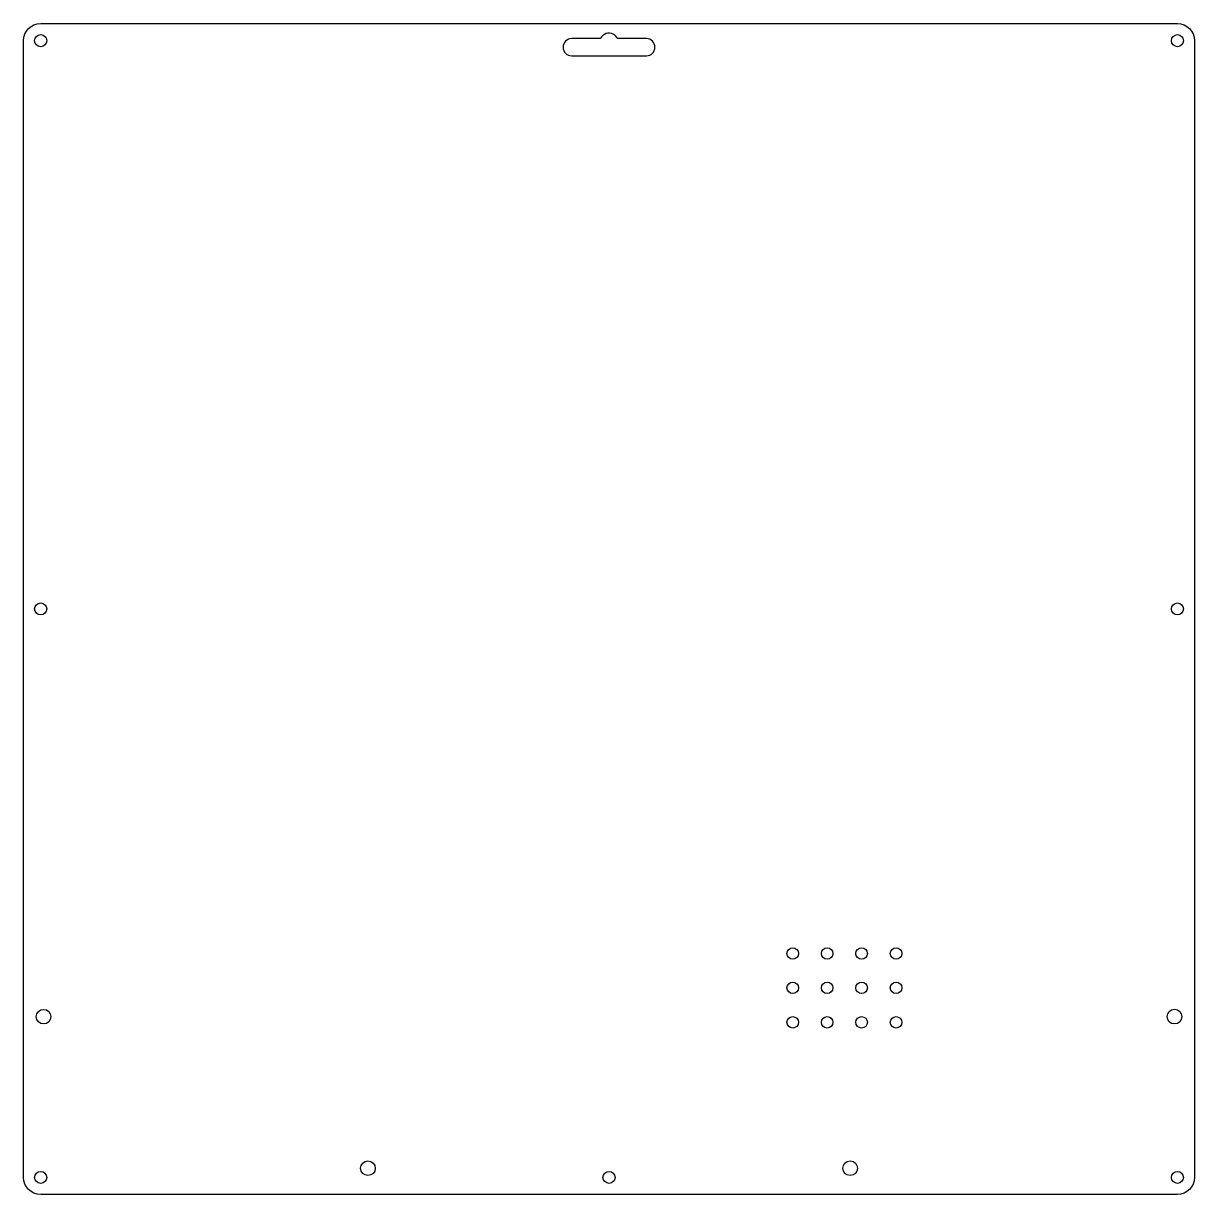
# Model space of a CAD drawing. Header units: millimetres. Extents: x -90 to 114, y -89 to 115.
import ezdxf

# ---------------------------------------------------------------- set-up
doc = ezdxf.new("R2010")
doc.units = ezdxf.units.MM
doc.header["$MEASUREMENT"] = 0
doc.layers.add('20', color=7, linetype='Continuous', lineweight=0)

msp = doc.modelspace()

# ---------------------------------------------------------------- linework, layer by layer
at = {"layer": '20', "color": 31, "lineweight": 25, "true_color": 0xffbf7f}
for centre, radius in [((-86.55, 111.87), 1.05), ((111.45, 111.87), 1.05), ((-86.55, 12.88), 1.05), ((111.45, 12.88), 1.05), ((44.45, -47.13), 1), ((50.45, -47.13), 1), ((56.45, -47.13), 1), ((62.45, -47.13), 1), ((44.45, -53.12), 1), ((50.45, -53.12), 1), ((56.45, -53.12), 1), ((62.45, -53.12), 1), ((-86.05, -58.13), 1.27), ((110.95, -58.13), 1.28), ((44.45, -59.12), 1), ((50.45, -59.12), 1), ((56.45, -59.12), 1), ((62.45, -59.12), 1), ((-29.55, -84.53), 1.28), ((54.45, -84.53), 1.28), ((-86.55, -86.13), 1.05), ((12.45, -86.13), 1.05), ((111.45, -86.13), 1.05)]:
    msp.add_circle(centre, radius, dxfattribs=at)
for points, knots in [([(-86.55, 114.87), (-88.21, 114.87), (-89.55, 113.53), (-89.55, 111.87), (-89.55, 111.87), (-89.55, -86.13), (-89.55, -86.13), (-89.55, -87.78), (-88.21, -89.12), (-86.55, -89.12), (-86.55, -89.12), (111.45, -89.12), (111.45, -89.12), (113.1, -89.12), (114.45, -87.78), (114.45, -86.13), (114.45, -86.13), (114.45, 111.87), (114.45, 111.87), (114.45, 113.53), (113.1, 114.87), (111.45, 114.87), (111.45, 114.87), (-86.55, 114.87), (-86.55, 114.87)], [0, 0, 0, 0, 1, 1, 1, 2, 2, 2, 3, 3, 3, 4, 4, 4, 5, 5, 5, 6, 6, 6, 7, 7, 7, 8, 8, 8, 8]), ([(13.85, 112.37), (13.91, 112.28), (14.01, 112.23), (14.12, 112.23), (14.12, 112.23), (18.95, 112.23), (18.95, 112.23), (19.77, 112.23), (20.45, 111.55), (20.45, 110.72), (20.45, 109.9), (19.77, 109.23), (18.95, 109.23), (18.95, 109.23), (5.95, 109.23), (5.95, 109.23), (5.12, 109.23), (4.45, 109.9), (4.45, 110.72), (4.45, 111.55), (5.12, 112.23), (5.95, 112.23), (5.95, 112.23), (10.78, 112.23), (10.78, 112.23), (10.88, 112.23), (10.98, 112.28), (11.04, 112.37), (11.04, 112.37), (11.05, 112.38), (11.05, 112.38), (11.19, 112.62), (11.39, 112.82), (11.64, 112.97), (12.41, 113.41), (13.4, 113.15), (13.85, 112.38), (13.85, 112.38), (13.85, 112.37), (13.85, 112.37)], [0, 0, 0, 0, 1, 1, 1, 2, 2, 2, 3, 3, 3, 4, 4, 4, 5, 5, 5, 6, 6, 6, 7, 7, 7, 8, 8, 8, 9, 9, 9, 10, 10, 10, 11, 11, 11, 12, 12, 12, 13, 13, 13, 13])]:
    msp.add_open_spline(points, degree=3, knots=knots, dxfattribs=at)

doc.saveas('drawing.dxf')
